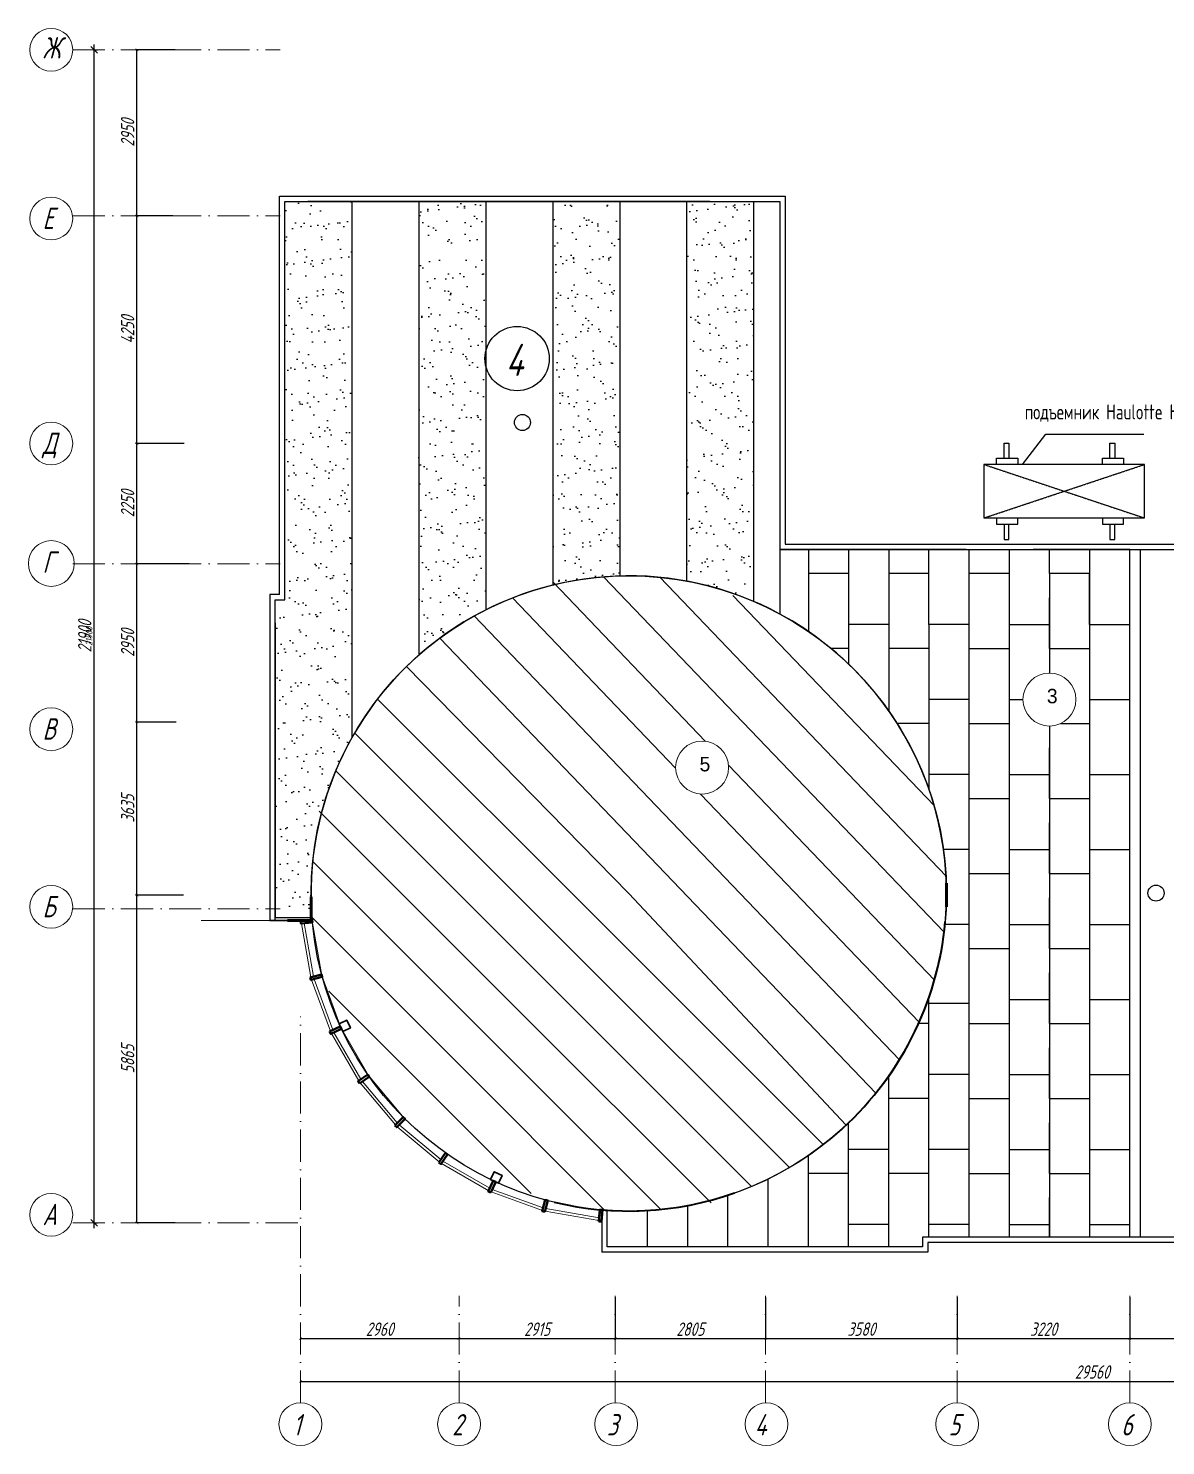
# Model space of a CAD drawing. Header units: millimetres. Extents: x 5763 to 12018931, y 39842 to 3600577.
# Drawn here: x 1056870 to 1099326, y 797183 to 850105 of the extents above; entities that cross this region are included whole.
import ezdxf

# ---------------------------------------------------------------- set-up
doc = ezdxf.new("R2010")
doc.units = ezdxf.units.MM
for name, pattern in [('ACAD_ISO04W100', [30, 24, -3, 0, -3]), ('ACAD_ISO10W100', [18, 12, -3, 0, -3]), ('HIDDEN', [9.525, 6.35, -3.175])]:
    doc.linetypes.add(name, pattern=pattern)
for name, color, linetype in [('!Форматы', 7, 'Continuous'), ('Архитектура', 7, 'Continuous'), ('Размеры', 7, 'Continuous')]:
    doc.layers.add(name, color=color, linetype=linetype)
doc.styles.add('PSTUDIO', font='pstudio.shx')
doc.styles.get("Standard").update_dxf_attribs({"font": 'romans.shx', "width": 0.7, "oblique": 15, "height": 500})
doc.styles.add('style1', font='romans.shx', dxfattribs={"width": 0.7})
doc.styles.add('VSSP_ROMANS07', font='romans.shx', dxfattribs={"width": 0.7, "oblique": 15, "height": 250})
doc.dimstyles.new('VSSP-100', dxfattribs={"dimscale": 100, "dimtxt": 2.5, "dimasz": 2.5, "dimexe": 1.25, "dimexo": 0.625, "dimtad": 1, "dimdec": 0, "dimrnd": 0.001, "dimzin": 1, "dimtxsty": 'VSSP_ROMANS07', "dimblk": 'OBLIQUE', "dimcen": 2.5, "dimdle": 2, "dimaunit": 1, "dimadec": 3, "dimazin": 2, "dimtfac": 1, "dimtdec": 0, "dimtix": 1, "dimtmove": 2, "dimatfit": 3, "dimldrblk": 'OBLIQUE', "dimfxl": 1.25, "dimtolj": 1, "dimtzin": 0, "dimarcsym": 0})
doc.dimstyles.new('Копия ISO-25', dxfattribs={"dimtxt": 250, "dimasz": 100, "dimexe": 50, "dimexo": 50, "dimgap": 100, "dimtad": 1, "dimdec": 0, "dimtxsty": 'Standard', "dimblk": 'ARCHTICK', "dimcen": 50, "dimadec": 0, "dimazin": 0, "dimtfac": 1, "dimtdec": 0, "dimtmove": 0, "dimatfit": 3, "dimldrblk": 'ARCHTICK', "dimfxl": 1, "dimarcsym": 0})
pattern_1 = [(37.5, (7802.6, 849.9), (-32.00063, 978.82647), [0, -772.16, 0, -863.6, 0, -825.5]), (7.5, (7802.6, 849.9), (899.0466, 1433.6502), [0, -416.56, 0, -695.96, 0, -266.7]), (327.5, (7177.8, 849.9), (1581.98474, 2.87437), [0, -254, 0, -914.4, 0, -1193.8]), (317.5, (7177.8, 849.9), (1527.1129, 445.8586), [0, -127, 0, -599.44, 0, -685.8])]

# ---------------------------------------------------------------- blocks, each defined once
blk = doc.blocks.new('_ArchTick')
at = {"color": 0, "linetype": 'ByBlock', "const_width": 0.15}
blk.add_lwpolyline([(-0.5, -0.5), (0.5, 0.5)], dxfattribs=at)
blk = doc.blocks.new('*D434')
at = {"layer": 'Defpoints', "color": 0, "transparency": 16777216}
for p in [(1067026, 801183), (1072947, 801183), (1072947, 801183)]:
    blk.add_point(p, dxfattribs=at)
at = {"layer": 'Архитектура', "color": 0, "lineweight": -2, "transparency": 16777216}
for p, q in [((1067026, 801183), (1072947, 801183)), ((1067026, 801133), (1067026, 801133))]:
    blk.add_line(p, q, dxfattribs=at)
at = {"layer": 'Архитектура', "color": 0, "lineweight": -2, "transparency": 16777216, "xscale": 100, "yscale": 100, "zscale": 100, "rotation": 180}
blk.add_blockref('_ArchTick', (1067026, 801183), dxfattribs=at)
at = {"layer": 'Архитектура', "color": 0, "lineweight": -2, "transparency": 16777216, "xscale": 100, "yscale": 100, "zscale": 100}
blk.add_blockref('_ArchTick', (1072947, 801183), dxfattribs=at)
at = {"layer": 'Архитектура', "color": 0, "lineweight": 20, "transparency": 16777216, "insert": (1069986, 801533), "char_height": 500, "attachment_point": 5}
blk.add_mtext('2960', dxfattribs=at)
blk = doc.blocks.new('*D435')
at = {"layer": 'Defpoints', "color": 0, "transparency": 16777216}
for p in [(1067026, 799583), (1126148, 799583), (1126148, 799583)]:
    blk.add_point(p, dxfattribs=at)
at = {"layer": 'Архитектура', "color": 0, "lineweight": -2, "transparency": 16777216}
for p, q in [((1067026, 799583), (1126148, 799583)), ((1067026, 799533), (1067026, 799533))]:
    blk.add_line(p, q, dxfattribs=at)
at = {"layer": 'Архитектура', "color": 0, "lineweight": -2, "transparency": 16777216, "xscale": 100, "yscale": 100, "zscale": 100, "rotation": 180}
blk.add_blockref('_ArchTick', (1067026, 799583), dxfattribs=at)
at = {"layer": 'Архитектура', "color": 0, "lineweight": -2, "transparency": 16777216, "xscale": 100, "yscale": 100, "zscale": 100}
blk.add_blockref('_ArchTick', (1126148, 799583), dxfattribs=at)
at = {"layer": 'Архитектура', "color": 0, "lineweight": 20, "transparency": 16777216, "insert": (1096587, 799933), "char_height": 500, "attachment_point": 5}
blk.add_mtext('29560', dxfattribs=at)
blk = doc.blocks.new('*D436')
at = {"layer": 'Defpoints', "color": 0, "transparency": 16777216}
for p in [(1072947, 801183), (1078779, 801183), (1078779, 801183)]:
    blk.add_point(p, dxfattribs=at)
at = {"layer": 'Архитектура', "color": 0, "lineweight": -2, "transparency": 16777216}
blk.add_line((1072947, 801183), (1078779, 801183), dxfattribs=at)
at = {"layer": 'Архитектура', "color": 0, "lineweight": -2, "transparency": 16777216, "xscale": 100, "yscale": 100, "zscale": 100, "rotation": 180}
blk.add_blockref('_ArchTick', (1072947, 801183), dxfattribs=at)
at = {"layer": 'Архитектура', "color": 0, "lineweight": -2, "transparency": 16777216, "xscale": 100, "yscale": 100, "zscale": 100}
blk.add_blockref('_ArchTick', (1078779, 801183), dxfattribs=at)
at = {"layer": 'Архитектура', "color": 0, "lineweight": 20, "transparency": 16777216, "insert": (1075863, 801533), "char_height": 500, "width": 611.53, "attachment_point": 5}
blk.add_mtext('2915', dxfattribs=at)
blk = doc.blocks.new('*D439')
at = {"layer": 'Defpoints', "color": 0, "transparency": 16777216}
for p in [(1078779, 802783), (1084388, 802783), (1084388, 801183)]:
    blk.add_point(p, dxfattribs=at)
at = {"layer": 'Архитектура', "color": 0, "lineweight": -2, "transparency": 16777216}
for p, q in [((1078779, 802733), (1078779, 801133)), ((1084388, 802733), (1084388, 801133)), ((1078779, 801183), (1084388, 801183))]:
    blk.add_line(p, q, dxfattribs=at)
at = {"layer": 'Архитектура', "color": 0, "lineweight": -2, "transparency": 16777216, "xscale": 100, "yscale": 100, "zscale": 100, "rotation": 180}
blk.add_blockref('_ArchTick', (1078779, 801183), dxfattribs=at)
at = {"layer": 'Архитектура', "color": 0, "lineweight": -2, "transparency": 16777216, "xscale": 100, "yscale": 100, "zscale": 100}
blk.add_blockref('_ArchTick', (1084388, 801183), dxfattribs=at)
at = {"layer": 'Архитектура', "color": 0, "lineweight": 20, "transparency": 16777216, "insert": (1081583, 801533), "char_height": 500, "attachment_point": 5}
blk.add_mtext('2805', dxfattribs=at)
blk = doc.blocks.new('*D437')
at = {"layer": 'Defpoints', "color": 0, "transparency": 16777216}
for p in [(1091546, 802783), (1097988, 802783), (1097988, 801183)]:
    blk.add_point(p, dxfattribs=at)
at = {"layer": 'Архитектура', "color": 0, "lineweight": -2, "transparency": 16777216}
for p, q in [((1091546, 802733), (1091546, 801133)), ((1097988, 802733), (1097988, 801133)), ((1091546, 801183), (1097988, 801183))]:
    blk.add_line(p, q, dxfattribs=at)
at = {"layer": 'Архитектура', "color": 0, "lineweight": -2, "transparency": 16777216, "xscale": 100, "yscale": 100, "zscale": 100, "rotation": 180}
blk.add_blockref('_ArchTick', (1091546, 801183), dxfattribs=at)
at = {"layer": 'Архитектура', "color": 0, "lineweight": -2, "transparency": 16777216, "xscale": 100, "yscale": 100, "zscale": 100}
blk.add_blockref('_ArchTick', (1097988, 801183), dxfattribs=at)
at = {"layer": 'Архитектура', "color": 0, "lineweight": 20, "transparency": 16777216, "insert": (1094767, 801533), "char_height": 500, "width": 871.54, "attachment_point": 5}
blk.add_mtext('3220', dxfattribs=at)
blk = doc.blocks.new('*D442')
at = {"layer": 'Defpoints', "color": 0, "transparency": 16777216}
for p in [(1084388, 802783), (1091546, 802783), (1091546, 801183)]:
    blk.add_point(p, dxfattribs=at)
at = {"layer": 'Архитектура', "color": 0, "lineweight": -2, "transparency": 16777216}
for p, q in [((1084388, 802733), (1084388, 801133)), ((1091546, 802733), (1091546, 801133)), ((1084388, 801183), (1091546, 801183))]:
    blk.add_line(p, q, dxfattribs=at)
at = {"layer": 'Архитектура', "color": 0, "lineweight": -2, "transparency": 16777216, "xscale": 100, "yscale": 100, "zscale": 100, "rotation": 180}
blk.add_blockref('_ArchTick', (1084388, 801183), dxfattribs=at)
at = {"layer": 'Архитектура', "color": 0, "lineweight": -2, "transparency": 16777216, "xscale": 100, "yscale": 100, "zscale": 100}
blk.add_blockref('_ArchTick', (1091546, 801183), dxfattribs=at)
at = {"layer": 'Архитектура', "color": 0, "lineweight": 20, "transparency": 16777216, "insert": (1087967, 801533), "char_height": 500, "attachment_point": 5}
blk.add_mtext('3580', dxfattribs=at)
blk = doc.blocks.new('*D438')
at = {"layer": '!Форматы', "color": 0, "lineweight": -2, "transparency": 16777216}
blk.add_line((1097988, 801183), (1108866, 801183), dxfattribs=at)
at = {"layer": 'Defpoints', "color": 0, "transparency": 16777216}
for p in [(1097988, 801183), (1108866, 801183), (1108866, 801183)]:
    blk.add_point(p, dxfattribs=at)
at = {"layer": '!Форматы', "color": 0, "lineweight": -2, "transparency": 16777216, "xscale": 100, "yscale": 100, "zscale": 100, "rotation": 180}
blk.add_blockref('_ArchTick', (1097988, 801183), dxfattribs=at)
at = {"layer": '!Форматы', "color": 0, "lineweight": -2, "transparency": 16777216, "xscale": 100, "yscale": 100, "zscale": 100}
blk.add_blockref('_ArchTick', (1108866, 801183), dxfattribs=at)
at = {"layer": '!Форматы', "color": 0, "lineweight": 20, "transparency": 16777216, "insert": (1103427, 801533), "char_height": 500, "attachment_point": 5}
blk.add_mtext('5440', dxfattribs=at)
blk = doc.blocks.new('_OBLIQUE')
at = {"color": 0, "linetype": 'ByBlock'}
blk.add_line((-0.5, -0.5), (0.5, 0.5), dxfattribs=at)
blk = doc.blocks.new('*D425')
at = {"layer": 'Defpoints', "color": 0, "transparency": 16777216}
for p in [(1059326, 849305), (1059326, 849305), (1059326, 805501)]:
    blk.add_point(p, dxfattribs=at)
at = {"layer": 'Архитектура', "color": 0, "lineweight": -2, "transparency": 16777216}
for p, q in [((1059326, 805301), (1059326, 849505)), ((1059326, 849305), (1059451, 849305)), ((1059326, 805501), (1059451, 805501))]:
    blk.add_line(p, q, dxfattribs=at)
at = {"layer": 'Архитектура', "color": 0, "lineweight": -2, "transparency": 16777216, "xscale": 250, "yscale": 250, "zscale": 250}
for p, rotation in [((1059326, 849305), 90), ((1059326, 805501), 270)]:
    blk.add_blockref('_OBLIQUE', p, dxfattribs=dict(at, rotation=rotation))
at = {"layer": 'Архитектура', "color": 0, "lineweight": 20, "transparency": 16777216, "insert": (1059138, 827403), "char_height": 250, "attachment_point": 5, "rotation": 90, "style": 'VSSP_ROMANS07'}
blk.add_mtext('\\A1;21900', dxfattribs=at)
blk = doc.blocks.new('*D426')
at = {"layer": 'Defpoints', "color": 0, "transparency": 16777216}
for p in [(1059326, 849305), (1059326, 849305), (1059326, 805501)]:
    blk.add_point(p, dxfattribs=at)
at = {"layer": 'Архитектура', "color": 0, "lineweight": -2, "transparency": 16777216}
for p, q in [((1059326, 805501), (1059326, 849305)), ((1059376, 849305), (1059376, 849305)), ((1059376, 805501), (1059376, 805501))]:
    blk.add_line(p, q, dxfattribs=at)
at = {"layer": 'Архитектура', "color": 0, "lineweight": -2, "transparency": 16777216, "xscale": 100, "yscale": 100, "zscale": 100}
for p, rotation in [((1059326, 849305), 90), ((1059326, 805501), 270)]:
    blk.add_blockref('_ArchTick', p, dxfattribs=dict(at, rotation=rotation))
at = {"layer": 'Архитектура', "color": 0, "lineweight": 20, "transparency": 16777216, "insert": (1058976, 827403), "char_height": 500, "attachment_point": 5, "rotation": 90}
blk.add_mtext('21900', dxfattribs=at)
blk = doc.blocks.new('*D427')
at = {"layer": 'Defpoints', "color": 0, "transparency": 16777216}
for p in [(1060926, 817741), (1062718, 817741), (1062396, 805501)]:
    blk.add_point(p, dxfattribs=at)
at = {"layer": 'Архитектура', "color": 0, "lineweight": -2, "transparency": 16777216}
for p, q in [((1062668, 817741), (1060876, 817741)), ((1060926, 805501), (1060926, 817741)), ((1062346, 805501), (1060876, 805501))]:
    blk.add_line(p, q, dxfattribs=at)
at = {"layer": 'Архитектура', "color": 0, "lineweight": -2, "transparency": 16777216, "xscale": 100, "yscale": 100, "zscale": 100}
for p, rotation in [((1060926, 817741), 90), ((1060926, 805501), 270)]:
    blk.add_blockref('_ArchTick', p, dxfattribs=dict(at, rotation=rotation))
at = {"layer": 'Архитектура', "color": 0, "lineweight": 20, "transparency": 16777216, "insert": (1060576, 811621), "char_height": 500, "width": 652.99, "attachment_point": 5, "rotation": 90}
blk.add_mtext('5865', dxfattribs=at)
blk = doc.blocks.new('*D428')
at = {"layer": 'Defpoints', "color": 0, "transparency": 16777216}
for p in [(1060926, 824203), (1062443, 824203), (1062314, 817741)]:
    blk.add_point(p, dxfattribs=at)
at = {"layer": 'Архитектура', "color": 0, "lineweight": -2, "transparency": 16777216}
for p, q in [((1062393, 824203), (1060876, 824203)), ((1060926, 817741), (1060926, 824203)), ((1062264, 817741), (1060876, 817741))]:
    blk.add_line(p, q, dxfattribs=at)
at = {"layer": 'Архитектура', "color": 0, "lineweight": -2, "transparency": 16777216, "xscale": 100, "yscale": 100, "zscale": 100}
for p, rotation in [((1060926, 824203), 90), ((1060926, 817741), 270)]:
    blk.add_blockref('_ArchTick', p, dxfattribs=dict(at, rotation=rotation))
at = {"layer": 'Архитектура', "color": 0, "lineweight": 20, "transparency": 16777216, "insert": (1060576, 820972), "char_height": 500, "attachment_point": 5, "rotation": 90}
blk.add_mtext('3635', dxfattribs=at)
blk = doc.blocks.new('*D429')
at = {"layer": 'Defpoints', "color": 0, "transparency": 16777216}
for p in [(1060926, 830105), (1062927, 830105), (1061676, 824203)]:
    blk.add_point(p, dxfattribs=at)
at = {"layer": 'Архитектура', "color": 0, "lineweight": -2, "transparency": 16777216}
for p, q in [((1062877, 830105), (1060876, 830105)), ((1060926, 824203), (1060926, 830105)), ((1061626, 824203), (1060876, 824203))]:
    blk.add_line(p, q, dxfattribs=at)
at = {"layer": 'Архитектура', "color": 0, "lineweight": -2, "transparency": 16777216, "xscale": 100, "yscale": 100, "zscale": 100}
for p, rotation in [((1060926, 830105), 90), ((1060926, 824203), 270)]:
    blk.add_blockref('_ArchTick', p, dxfattribs=dict(at, rotation=rotation))
at = {"layer": 'Архитектура', "color": 0, "lineweight": 20, "transparency": 16777216, "insert": (1060576, 827154), "char_height": 500, "attachment_point": 5, "rotation": 90}
blk.add_mtext('2950', dxfattribs=at)
blk = doc.blocks.new('*D430')
at = {"layer": 'Defpoints', "color": 0, "transparency": 16777216}
for p in [(1060926, 834603), (1061676, 834603), (1062850, 830105)]:
    blk.add_point(p, dxfattribs=at)
at = {"layer": 'Архитектура', "color": 0, "lineweight": -2, "transparency": 16777216}
for p, q in [((1061626, 834603), (1060876, 834603)), ((1060926, 830105), (1060926, 834603)), ((1062800, 830105), (1060876, 830105))]:
    blk.add_line(p, q, dxfattribs=at)
at = {"layer": 'Архитектура', "color": 0, "lineweight": -2, "transparency": 16777216, "xscale": 100, "yscale": 100, "zscale": 100}
for p, rotation in [((1060926, 834603), 90), ((1060926, 830105), 270)]:
    blk.add_blockref('_ArchTick', p, dxfattribs=dict(at, rotation=rotation))
at = {"layer": 'Архитектура', "color": 0, "lineweight": 20, "transparency": 16777216, "insert": (1060576, 832354), "char_height": 500, "width": 657.42, "attachment_point": 5, "rotation": 90}
blk.add_mtext('2250', dxfattribs=at)
blk = doc.blocks.new('*D431')
at = {"layer": 'Defpoints', "color": 0, "transparency": 16777216}
for p in [(1060926, 843105), (1062310, 843105), (1062735, 834603)]:
    blk.add_point(p, dxfattribs=at)
at = {"layer": 'Архитектура', "color": 0, "lineweight": -2, "transparency": 16777216}
for p, q in [((1062260, 843105), (1060876, 843105)), ((1060926, 834603), (1060926, 843105)), ((1062685, 834603), (1060876, 834603))]:
    blk.add_line(p, q, dxfattribs=at)
at = {"layer": 'Архитектура', "color": 0, "lineweight": -2, "transparency": 16777216, "xscale": 100, "yscale": 100, "zscale": 100}
for p, rotation in [((1060926, 843105), 90), ((1060926, 834603), 270)]:
    blk.add_blockref('_ArchTick', p, dxfattribs=dict(at, rotation=rotation))
at = {"layer": 'Архитектура', "color": 0, "lineweight": 20, "transparency": 16777216, "insert": (1060576, 838854), "char_height": 500, "width": 611.32, "attachment_point": 5, "rotation": 90}
blk.add_mtext('4250', dxfattribs=at)
blk = doc.blocks.new('*D432')
at = {"layer": 'Defpoints', "color": 0, "transparency": 16777216}
for p in [(1060926, 849305), (1062396, 849305), (1061676, 843105)]:
    blk.add_point(p, dxfattribs=at)
at = {"layer": 'Архитектура', "color": 0, "lineweight": -2, "transparency": 16777216}
for p, q in [((1062346, 849305), (1060876, 849305)), ((1060926, 843105), (1060926, 849305)), ((1061626, 843105), (1060876, 843105))]:
    blk.add_line(p, q, dxfattribs=at)
at = {"layer": 'Архитектура', "color": 0, "lineweight": -2, "transparency": 16777216, "xscale": 100, "yscale": 100, "zscale": 100}
for p, rotation in [((1060926, 849305), 90), ((1060926, 843105), 270)]:
    blk.add_blockref('_ArchTick', p, dxfattribs=dict(at, rotation=rotation))
at = {"layer": 'Архитектура', "color": 0, "lineweight": 20, "transparency": 16777216, "insert": (1060576, 846205), "char_height": 500, "attachment_point": 5, "rotation": 90}
blk.add_mtext('2950', dxfattribs=at)

msp = doc.modelspace()

# ---------------------------------------------------------------- hatches: boundary and pattern name
h = msp.add_hatch()
h.set_pattern_fill('AR-SAND', color=256, scale=20)
h.set_pattern_definition(pattern_1)
h.paths.add_polyline_path([(1068945.56961, 843642.99523), (1068308.64086, 843642.99523), (1067308.64086, 843642.99523), (1066445.56961, 843642.99523), (1066445.56961, 828762.99218), (1066245.56961, 828762.99218), (1066085.56961, 828762.99218), (1066085.56961, 816904.68754), (1067459.63543, 816904.68754, -0.0189560825), (1067425.5664, 817802.99525, -0.1286696014), (1068945.56961, 823612.00935)])
h = msp.add_hatch()
h.set_pattern_fill('AR-SAND', color=256, scale=20)
h.set_pattern_definition(pattern_1)
h.paths.add_polyline_path([(1073945.56961, 843642.99523), (1071445.56961, 843642.99523), (1071445.56961, 842072.75154), (1073945.56961, 842072.75154)])
h.paths.add_polyline_path([(1073945.56961, 841572.75154), (1071445.56961, 841572.75154), (1071445.56961, 826702.09633, -0.0638773418), (1073945.56961, 828392.80167)])
h.paths.add_polyline_path([(1078945.56961, 843642.99523), (1076445.56961, 843642.99523), (1076445.56961, 829317.94206, -0.0533350603), (1078945.56961, 829658.12073)])
h.paths.add_polyline_path([(1083945.56961, 843642.99523), (1081445.56961, 843642.99523), (1081445.56961, 829464.64179, -0.0552197792), (1083945.56961, 828709.14031)])

# ---------------------------------------------------------------- linework, layer by layer
at = {"layer": '!Форматы', "lineweight": 20}
for p, q in [((1066245.62837, 837302.99525), (1066245.62837, 837666.51999)), ((1066245.56961, 835502.99525), (1066245.56961, 834958.3572))]:
    msp.add_line(p, q, dxfattribs=at)
at = {"layer": '!Форматы', "color": 1, "lineweight": 20}
for p, q in [((1091145.56961, 817298.99525), (1091145.56961, 818182.99525)), ((1067425.56961, 817675.25723), (1067425.56961, 816791.25723)), ((1067425.56961, 816791.25723), (1066541.56961, 816791.25723))]:
    msp.add_line(p, q, dxfattribs=at)
at = {"layer": '!Форматы', "color": 1, "lineweight": 53}
for p, q in [((1091145.56961, 817298.99525), (1091145.56961, 818182.99525)), ((1091145.56961, 817298.99525), (1091145.56961, 818182.99525)), ((1067425.56961, 817675.25723), (1067425.56961, 816791.25723)), ((1067425.56961, 817675.25723), (1067425.56961, 816791.25723)), ((1067425.56961, 816791.25723), (1066541.56961, 816791.25723)), ((1067425.56961, 816791.25723), (1066541.56961, 816791.25723))]:
    msp.add_line(p, q, dxfattribs=at)
at = {"ltscale": 100}
for p, q in [((1066445.56961, 828762.99218), (1066445.56961, 843642.99523)), ((1066445.56961, 843642.99523), (1066445.56961, 843642.99523)), ((1066445.56961, 843642.99523), (1084925.56961, 843642.99523)), ((1066445.56961, 828762.99218), (1066445.56961, 843642.99523)), ((1066445.56961, 843642.99523), (1084925.56961, 843642.99523)), ((1084925.56961, 843642.99523), (1084925.56961, 830642.99523)), ((1084925.56961, 843642.99523), (1084925.56961, 830642.99523)), ((1084925.56961, 830642.99523), (1108005.56961, 830642.99523)), ((1084925.56961, 830642.99523), (1108205.56961, 830642.99523)), ((1066085.56961, 816791.25723), (1066085.56961, 828762.99218)), ((1066085.56961, 816791.25723), (1066085.56961, 828762.99218)), ((1066245.56961, 828762.99218), (1066445.56961, 828762.99218)), ((1066245.56961, 828762.99218), (1066445.56961, 828762.99218)), ((1065885.56961, 816791.25723), (1066085.56961, 816791.25723)), ((1126885.56961, 804962.99523), (1090245.56655, 804962.99523)), ((1090245.56655, 804962.99523), (1090245.56655, 804602.99525)), ((1126685.56961, 804962.99523), (1090245.56655, 804962.99523)), ((1090245.56655, 804962.99523), (1090245.56655, 804602.99525)), ((1090245.56655, 804602.99525), (1078473.83159, 804602.99525)), ((1090245.56655, 804602.99525), (1078473.83159, 804602.99525))]:
    msp.add_line(p, q, dxfattribs=at)
for p, q in [((1066445.56961, 843642.99523), (1067945.56961, 843642.99523)), ((1066445.56961, 843642.99523), (1068945.56961, 843642.99523)), ((1066445.56961, 843642.99523), (1069245.56961, 843642.99523)), ((1066445.56961, 843642.99523), (1068945.56961, 843642.99523)), ((1068308.64086, 843642.99523), (1067308.64086, 843642.99523)), ((1069308.64086, 843642.99523), (1068308.64086, 843642.99523)), ((1068945.56961, 843642.99523), (1068945.56961, 823611.60222)), ((1068945.56961, 843642.99523), (1071445.56961, 843642.99523)), ((1070308.64086, 843642.99523), (1069308.64086, 843642.99523)), ((1082308.64086, 843642.99523), (1070308.64086, 843642.99523)), ((1071445.56961, 843642.99523), (1071445.56961, 826702.09633)), ((1071445.56961, 843642.99523), (1073945.56961, 843642.99523)), ((1073945.56961, 843642.99523), (1073945.56961, 828392.80167)), ((1073945.56961, 843642.99523), (1076445.56961, 843642.99523)), ((1076445.56961, 843642.99523), (1076445.56961, 829317.94206)), ((1076445.56961, 843642.99523), (1078945.56961, 843642.99523)), ((1078945.56961, 843642.99523), (1078945.56961, 829658.12073)), ((1078945.56961, 843642.99523), (1081445.56961, 843642.99523)), ((1081445.56961, 843642.99523), (1081445.56961, 829464.46664)), ((1081445.56961, 843642.99523), (1083945.56961, 843642.99523)), ((1083945.56961, 843642.99523), (1083945.56961, 828709.14031)), ((1093298.7549, 834054.1079), (1093298.7549, 834620.90079)), ((1093298.7549, 834620.90079), (1093476.08684, 834620.90079)), ((1093476.08684, 834620.90079), (1093476.08684, 834054.1079)), ((1093982.06259, 833821.27969), (1094849.9323, 834949.48684)), ((1094849.9323, 834949.48684), (1098508.1355, 834949.48684)), ((1097247.27147, 834054.1079), (1097247.27147, 834620.90079)), ((1097247.27147, 834620.90079), (1097424.60341, 834620.90079)), ((1097424.60341, 834620.90079), (1097424.60341, 834054.1079)), ((1093015.05177, 833821.27969), (1093015.05177, 834054.1079)), ((1093015.05177, 834054.1079), (1093807.11578, 834054.1079)), ((1093015.05177, 834054.1079), (1093298.7549, 834054.1079)), ((1093807.11578, 834054.1079), (1093807.11578, 833821.27969)), ((1096963.56834, 833821.27969), (1096963.56834, 834054.1079)), ((1096963.56834, 834054.1079), (1097755.63235, 834054.1079)), ((1096963.56834, 834054.1079), (1097247.27147, 834054.1079)), ((1097755.63235, 834054.1079), (1097755.63235, 833821.27969)), ((1092539.80529, 831821.27969), (1093015.05177, 831821.27969)), ((1093015.05177, 831821.27969), (1093015.05177, 831588.45148)), ((1093015.05177, 831588.45148), (1093807.11578, 831588.45148)), ((1093015.05177, 831588.45148), (1093298.7549, 831588.45148)), ((1093298.7549, 831588.45148), (1093298.7549, 831021.65859)), ((1093476.08684, 831021.65859), (1093476.08684, 831588.45148)), ((1093807.11578, 831588.45148), (1093807.11578, 831821.27969)), ((1096963.56834, 831821.27969), (1096963.56834, 831588.45148)), ((1096963.56834, 831588.45148), (1097755.63235, 831588.45148)), ((1096963.56834, 831588.45148), (1097247.27147, 831588.45148)), ((1097247.27147, 831588.45148), (1097247.27147, 831021.65859)), ((1097424.60341, 831021.65859), (1097424.60341, 831588.45148)), ((1097755.63235, 831588.45148), (1097755.63235, 831821.27969)), ((1093298.7549, 831021.65859), (1093476.08684, 831021.65859)), ((1097247.27147, 831021.65859), (1097424.60341, 831021.65859)), ((1084925.56961, 830642.99523), (1084925.56961, 828235.91981)), ((1086885.56961, 830642.99523), (1084925.56961, 830642.99523)), ((1087487.56808, 830642.99523), (1085987.56808, 830642.99523)), ((1085987.56808, 830642.99523), (1085987.56808, 827587.82108)), ((1088987.56808, 830642.99523), (1087487.56808, 830642.99523)), ((1087487.56808, 830642.99523), (1087487.56808, 826369.60609)), ((1090487.56808, 830642.99523), (1088987.56808, 830642.99523)), ((1088987.56808, 830642.99523), (1088987.56808, 824624.34598)), ((1091885.56961, 830642.99523), (1089385.56961, 830642.99523)), ((1090487.56808, 827842.99523), (1090487.56808, 830642.99523)), ((1091987.56808, 804962.99523), (1091987.56808, 830642.99523)), ((1093487.56808, 830642.99523), (1093487.56808, 804962.99523)), ((1096885.56961, 830642.99523), (1094385.56961, 830642.99523)), ((1094987.56808, 829742.99523), (1094987.56808, 830642.99523)), ((1097987.56808, 830642.99523), (1096487.56808, 830642.99523)), ((1096487.56808, 830642.99523), (1096487.56808, 827842.99523)), ((1097987.56808, 804962.99523), (1097987.56808, 830642.99523)), ((1098388.6589, 804962.99523), (1098388.6589, 830642.99523)), ((1082154.4586, 823481.69928), (1076465.55743, 829420.3586)), ((1091056.89335, 816356.80981), (1078346.17716, 829625.56082)), ((1091127.66367, 818451.31874), (1080441.79311, 829606.32792)), ((1087487.56808, 829742.99523), (1085987.56808, 829742.99523)), ((1090487.56808, 829742.99523), (1088987.56808, 829742.99523)), ((1093487.56808, 829742.99523), (1091987.56808, 829742.99523)), ((1096487.56808, 829742.99523), (1094987.56808, 829742.99523)), ((1094987.56808, 829742.99523), (1094987.56808, 826942.99523)), ((1096487.56808, 827842.99523), (1096487.56808, 829742.99523)), ((1081034.23671, 822482.71569), (1074944.51933, 828839.78814)), ((1090682.36158, 821084.55704), (1083173.93019, 828922.62888)), ((1094987.56808, 826942.99523), (1094987.56808, 828842.99523)), ((1066085.56961, 827904.68754), (1066085.56961, 826904.68754)), ((1089389.28049, 811592.47664), (1073514.50811, 828164.19447)), ((1088987.56808, 827842.99523), (1087487.56808, 827842.99523)), ((1091987.56808, 827842.99523), (1090487.56808, 827842.99523)), ((1090487.56808, 827842.99523), (1090487.56808, 821698.48372)), ((1093487.56808, 827842.99523), (1094987.56808, 827842.99523)), ((1096487.56808, 827842.99523), (1097987.56808, 827842.99523)), ((1096487.56808, 827842.99523), (1096487.56808, 825042.99523)), ((1080368.76274, 818840.63327), (1072230.5074, 827336.18003)), ((1066085.56961, 826904.68754), (1066085.56961, 825904.68754)), ((1087487.56808, 826942.99523), (1086843.07683, 826942.99523)), ((1090487.56808, 826942.99523), (1088987.56808, 826942.99523)), ((1091987.56808, 826942.99523), (1093487.56808, 826942.99523)), ((1094987.56808, 826942.99523), (1096487.56808, 826942.99523)), ((1094987.56808, 826942.99523), (1094987.56808, 826031.55304)), ((1079285.56961, 817802.99525), (1070989.06842, 826279.07837)), ((1079285.56961, 817802.99525), (1070989.06842, 826279.07837)), ((1066085.56961, 825904.68754), (1066085.56961, 824904.68754)), ((1066085.56961, 825642.99523), (1066085.56961, 824142.99523)), ((1094987.56808, 826031.55304), (1094987.56808, 826042.99523)), ((1078224.97691, 816742.26761), (1069905.62829, 825060.5579)), ((1066085.56961, 824904.68754), (1066085.56961, 823904.68754)), ((1091987.56808, 825042.99523), (1090487.56808, 825042.99523)), ((1093487.56808, 825042.99523), (1093999.01027, 825042.99523)), ((1096487.56808, 825042.99523), (1097987.56808, 825042.99523)), ((1096487.56808, 825042.99523), (1096487.56808, 822242.99523)), ((1090487.56808, 824142.99523), (1089308.74278, 824142.99523)), ((1091987.56808, 824142.99523), (1093487.56808, 824142.99523)), ((1094987.56808, 824054.43742), (1094987.56808, 821342.99523)), ((1095396.52596, 824142.99523), (1096487.56808, 824142.99523)), ((1066085.56961, 823904.68754), (1066085.56961, 822904.68754)), ((1077164.38421, 815681.53997), (1069050.31156, 823794.5804)), ((1094987.56808, 821342.99523), (1094987.56808, 823242.99523)), ((1066085.56961, 822904.68754), (1066085.56961, 821904.68754)), ((1066085.56961, 822642.99523), (1066085.56961, 821142.99523)), ((1090695.12179, 814566.07787), (1083007.09028, 822591.63476)), ((1066085.56961, 821904.68754), (1066085.56961, 820904.68754)), ((1076103.79151, 814620.81233), (1068344.25438, 822379.36235)), ((1091987.56808, 822242.99523), (1090487.56808, 822242.99523)), ((1093487.56808, 822242.99523), (1094987.56808, 822242.99523)), ((1096487.56808, 822242.99523), (1097987.56808, 822242.99523)), ((1096487.56808, 822242.99523), (1096487.56808, 819442.99523)), ((1090125.77867, 812992.03044), (1081960.92591, 821515.34233)), ((1091987.56808, 821342.99523), (1093487.56808, 821342.99523)), ((1094987.56808, 821342.99523), (1096487.56808, 821342.99523)), ((1094987.56808, 821342.99523), (1094987.56808, 818542.99523)), ((1066085.56961, 820904.68754), (1066085.56961, 819904.68754)), ((1075043.19881, 813560.08469), (1067731.24962, 820871.10371)), ((1094987.56808, 818542.99523), (1094987.56808, 820442.99523)), ((1066085.56961, 819904.68754), (1066085.56961, 818904.68754)), ((1091987.56808, 819442.99523), (1091031.63279, 819442.99523)), ((1093487.56808, 819442.99523), (1094987.56808, 819442.99523)), ((1096487.56808, 819442.99523), (1097987.56808, 819442.99523)), ((1096487.56808, 819442.99523), (1096487.56808, 816642.99523)), ((1066085.56961, 818904.68754), (1066085.56961, 817904.68754)), ((1073982.60611, 812499.35706), (1067485.82795, 818995.30874)), ((1080368.76274, 818840.63327), (1088507.01808, 810345.0865)), ((1091987.56808, 818542.99523), (1093487.56808, 818542.99523)), ((1094987.56808, 818542.99523), (1096487.56808, 818542.99523)), ((1094987.56808, 818542.99523), (1094987.56808, 815742.99523)), ((1066085.56961, 817904.68754), (1066085.56961, 816904.68754)), ((1079285.56961, 817802.99525), (1087397.5842, 809150.18436)), ((1094987.56808, 815742.99523), (1094987.56808, 817642.99523)), ((1066085.56961, 816904.68754), (1067425.56961, 816904.68754)), ((1066085.56961, 816791.25723), (1067468.97531, 816791.25723)), ((1072922.01341, 811438.62942), (1067460.1866, 816899.76141)), ((1078224.97691, 816742.26761), (1086544.32554, 808423.97732)), ((1091987.56808, 816642.99523), (1091088.70479, 816642.99523)), ((1093487.56808, 816642.99523), (1094987.56808, 816642.99523)), ((1096487.56808, 816642.99523), (1097987.56808, 816642.99523)), ((1096487.56808, 816642.99523), (1096487.56808, 813842.99523)), ((1077164.38421, 815681.53997), (1085278.45687, 807568.49955)), ((1091987.56808, 815742.99523), (1093487.56808, 815742.99523)), ((1094987.56808, 815742.99523), (1096487.56808, 815742.99523)), ((1094987.56808, 815742.99523), (1094987.56808, 812942.99523)), ((1076103.79151, 814620.81233), (1083863.32865, 806862.26232)), ((1094987.56808, 812942.99523), (1094987.56808, 814842.99523)), ((1071861.42071, 810377.90178), (1068085.23032, 814153.61179)), ((1075043.19881, 813560.08469), (1082355.14801, 806249.06568)), ((1090487.56808, 804962.99523), (1090487.56808, 813908.03116)), ((1091987.56808, 813697.70116), (1090487.56808, 813697.70116)), ((1093487.56808, 813842.99523), (1094987.56808, 813842.99523)), ((1096487.56808, 813842.99523), (1097987.56808, 813842.99523)), ((1096487.56808, 813842.99523), (1096487.56808, 811042.99523)), ((1090487.56808, 812942.99523), (1090103.88347, 812942.99523)), ((1091987.56808, 812942.99523), (1093487.56808, 812942.99523)), ((1094987.56808, 812942.99523), (1096487.56808, 812942.99523)), ((1094987.56808, 812942.99523), (1094987.56808, 810142.99523)), ((1073982.60611, 812499.35706), (1080479.38428, 806003.40537)), ((1094987.56808, 810142.99523), (1094987.56808, 812042.99523)), ((1072922.01341, 811438.62942), (1078383.84023, 805977.49742)), ((1088987.56808, 804602.99525), (1088987.56808, 810981.64452)), ((1091987.56808, 811042.99523), (1090487.56808, 811042.99523)), ((1093487.56808, 811042.99523), (1094987.56808, 811042.99523)), ((1096487.56808, 811042.99523), (1097987.56808, 811042.99523)), ((1096487.56808, 811042.99523), (1096487.56808, 808242.99523)), ((1071861.42071, 810377.90178), (1075637.61111, 806602.19177)), ((1090487.56808, 810142.99523), (1088987.56808, 810142.99523)), ((1091987.56808, 810142.99523), (1093487.56808, 810142.99523)), ((1094987.56808, 810142.99523), (1096487.56808, 810142.99523)), ((1094987.56808, 810142.99523), (1094987.56808, 807342.99523)), ((1087487.56808, 804602.99525), (1087487.56808, 809236.38442)), ((1094987.56808, 807342.99523), (1094987.56808, 809242.99523)), ((1088987.56808, 808242.99523), (1087487.56808, 808242.99523)), ((1091987.56808, 808242.99523), (1090487.56808, 808242.99523)), ((1093487.56808, 808242.99523), (1094987.56808, 808242.99523)), ((1096487.56808, 808242.99523), (1097987.56808, 808242.99523)), ((1096487.56808, 808242.99523), (1096487.56808, 805442.99523)), ((1085987.56808, 804602.99525), (1085987.56808, 808018.16942)), ((1084487.56808, 804602.99525), (1084487.56808, 807144.72091)), ((1087487.56808, 807342.99523), (1085987.56808, 807342.99523)), ((1090487.56808, 807342.99523), (1088987.56808, 807342.99523)), ((1091987.56808, 807342.99523), (1093487.56808, 807342.99523)), ((1094987.56808, 807342.99523), (1096487.56808, 807342.99523)), ((1094987.56808, 807342.99523), (1094987.56808, 804962.99523)), ((1082987.56808, 804602.99525), (1082985.75413, 806535.15831)), ((1081487.56808, 804602.99525), (1081487.56808, 806149.20605)), ((1094987.56808, 804962.99523), (1094987.56808, 806442.99523)), ((1078473.83159, 804602.99525), (1078473.83159, 805970.97952)), ((1079284.89458, 805943.1675), (1079284.89458, 805942.99527)), ((1079987.56808, 804602.99525), (1079987.56808, 805963.78928)), ((1088987.56808, 805442.99523), (1087487.56808, 805442.99523)), ((1091987.56808, 805442.99523), (1090487.56808, 805442.99523)), ((1091987.56808, 804962.99523), (1090487.56808, 804962.99523)), ((1094385.56961, 804962.99523), (1091885.56961, 804962.99523)), ((1093487.56808, 805442.99523), (1094987.56808, 805442.99523)), ((1096487.56808, 805442.99523), (1097987.56808, 805442.99523)), ((1096487.56808, 805442.99523), (1096487.56808, 804962.99523)), ((1099385.56961, 804962.99523), (1096885.56961, 804962.99523)), ((1081487.56808, 804602.99525), (1079987.56808, 804602.99525)), ((1082987.56808, 804602.99525), (1081487.56808, 804602.99525)), ((1084385.56961, 804602.99525), (1081885.56961, 804602.99525)), ((1084487.56808, 804602.99525), (1082987.56808, 804602.99525)), ((1085987.56808, 804602.99525), (1084487.56808, 804602.99525)), ((1087487.56808, 804602.99525), (1085987.56808, 804602.99525)), ((1089385.56961, 804602.99525), (1086885.56961, 804602.99525)), ((1088987.56808, 804602.99525), (1087487.56808, 804602.99525))]:
    msp.add_line(p, q)
at = {"linetype": 'HIDDEN', "ltscale": 100}
for p, q in [((1084925.56961, 843642.99523), (1084925.56961, 843642.99523)), ((1066085.56961, 828762.99218), (1066085.56961, 828762.99218)), ((1066085.56961, 828762.99218), (1066445.56961, 828762.99218)), ((1066085.56961, 828762.99218), (1066085.56961, 828762.99218)), ((1066085.56961, 828762.99218), (1066445.56961, 828762.99218)), ((1078473.83159, 804602.99525), (1078475.7262, 805970.67685)), ((1090445.56655, 804962.99523), (1090245.56655, 804962.99523))]:
    msp.add_line(p, q, dxfattribs=at)
at = {"linetype": 'ACAD_ISO04W100'}
for p, q in [((1092539.80529, 833821.27969), (1092539.80529, 831821.27969)), ((1098539.80529, 833821.27969), (1092539.80529, 833821.27969)), ((1092539.80529, 833821.27969), (1098539.80529, 831821.27969)), ((1092539.80529, 831821.27969), (1098539.80529, 833821.27969)), ((1098539.80529, 831821.27969), (1098539.80529, 833821.27969)), ((1092539.80529, 831821.27969), (1098539.80529, 831821.27969))]:
    msp.add_line(p, q, dxfattribs=at)
msp.add_circle((1075116.95613, 837771.96717), 1200)
at = {"ltscale": 100}
for radius in [11860, 11859.82778]:
    msp.add_circle((1079285.56961, 817802.99525), radius, dxfattribs=at)
at = {"color": 0, "lineweight": 0}
for centre in [(1094987.56808, 825042.99523), (1082022.60692, 822501.97397)]:
    msp.add_circle(centre, 988.55781, dxfattribs=at)
at = {"ltscale": 100}
for start, end in [(61.604510017, 184.893735517), (266.075360149, 61.60451001)]:
    msp.add_arc((1079285.56961, 817802.99525), 11859.82778, start, end, dxfattribs=at)
at = {"layer": 'Архитектура', "color": 7, "linetype": 'ACAD_ISO10W100', "lineweight": 20, "ltscale": 100}
for p, q in [((1058525.56995, 849304.50587), (1066265.56961, 849304.50587)), ((1058525.56995, 843104.99525), (1066265.56961, 843104.99525)), ((1058525.56995, 830104.99525), (1066265.56961, 830104.99525)), ((1058525.56995, 817233.25723), (1066265.56961, 817233.25723)), ((1067025.5664, 798782.99546), (1067025.5664, 813211.44595)), ((1058525.56995, 805500.99525), (1067025.5664, 805500.99525)), ((1058525.56995, 805500.99525), (1067025.5664, 805500.99525)), ((1072947.37721, 798782.99546), (1072947.37721, 802782.99525)), ((1078778.98005, 798782.99546), (1078778.98005, 802782.99525)), ((1084387.56961, 798782.99546), (1084387.56961, 802782.99525)), ((1091545.56961, 798782.99546), (1091545.56961, 802782.99525)), ((1097987.56808, 798782.99546), (1097987.56808, 802782.99525))]:
    msp.add_line(p, q, dxfattribs=at)
at = {"layer": 'Архитектура', "color": 7, "lineweight": 18}
for p, q in [((1071385.56961, 843842.99525), (1068565.56961, 843842.99525)), ((1067816.41749, 814781.72703), (1067391.41013, 814667.84665)), ((1067417.29203, 814571.25407), (1067391.41013, 814667.84665)), ((1067842.2994, 814685.13445), (1067417.29203, 814571.25407)), ((1068515.29119, 812836.10469), (1068116.51577, 812650.15265)), ((1068557.55302, 812745.47391), (1068158.77759, 812559.52187)), ((1068557.55302, 812745.47391), (1068515.29119, 812836.10469)), ((1068557.55302, 812745.47391), (1068515.2912, 812836.10469)), ((1069541.40121, 811041.39886), (1069180.97431, 810789.02523)), ((1069180.97431, 810789.02523), (1069238.33195, 810707.11002)), ((1069598.75885, 810959.48365), (1069238.33195, 810707.11002)), ((1070863.5697, 809452.14078), (1070552.44272, 809141.01379)), ((1070934.28038, 809381.4301), (1070623.15339, 809070.30312)), ((1070934.28038, 809381.4301), (1070863.5697, 809452.14078)), ((1070623.15339, 809070.30312), (1070552.44272, 809141.01379)), ((1072441.62325, 808116.61925), (1072189.24962, 807756.19235)), ((1072523.53846, 808059.2616), (1072271.16482, 807698.83471)), ((1074227.6135, 807075.41341), (1074041.66147, 806676.63799)), ((1074041.66147, 806676.63799), (1074132.29225, 806634.37616)), ((1074318.24428, 807033.15159), (1074132.29225, 806634.37616)), ((1076167.27405, 806360.15979), (1076053.39367, 805935.15243)), ((1076263.86663, 806334.27788), (1076149.98625, 805909.27052)), ((1076053.39367, 805935.15243), (1076149.98625, 805909.27052)), ((1078201.66928, 805992.59099), (1078163.32075, 805554.26532)), ((1078201.66928, 805992.59099), (1078163.32075, 805554.26532)), ((1078262.94022, 805545.54975), (1078163.32075, 805554.26532)), ((1078262.94022, 805545.54975), (1078163.32075, 805554.26532)), ((1078301.28875, 805983.87542), (1078201.66928, 805992.59099)), ((1078301.28875, 805983.87542), (1078262.94022, 805545.54975))]:
    msp.add_line(p, q, dxfattribs=at)
at = {"layer": 'Архитектура', "color": 7, "lineweight": 25}
for p, q in [((1065885.56961, 828962.99218), (1065885.56961, 816791.25723)), ((1066245.56961, 828962.99218), (1065885.56961, 828962.99218)), ((1067147.6654, 816791.25723), (1065885.56961, 816791.25723)), ((1078273.83159, 805665.09104), (1078273.83159, 804402.99525)), ((1078273.83159, 805665.09104), (1078273.83159, 804402.99525)), ((1090445.56655, 804762.99523), (1090445.56655, 804402.99525)), ((1090445.56655, 804762.99523), (1090445.56655, 804402.99525)), ((1090445.56655, 804402.99525), (1078273.83159, 804402.99525)), ((1090445.56655, 804402.99525), (1078273.83159, 804402.99525))]:
    msp.add_line(p, q, dxfattribs=at)
at = {"layer": 'Архитектура', "color": 7, "lineweight": 20}
for p, q in [((1066245.56961, 816791.25723), (1063317.58959, 816791.25723)), ((1067066.29078, 816683.79583), (1067420.3879, 814675.61122)), ((1067166.29078, 816692.54469), (1067517.34945, 814701.59199)), ((1068143.705, 812662.8312), (1067446.26981, 814579.01864)), ((1068234.68197, 812705.25446), (1067543.23136, 814604.99941)), ((1068185.96683, 812572.20042), (1069205.54887, 810806.23252)), ((1068276.9438, 812614.62368), (1069287.77698, 810863.80926)), ((1070644.6367, 809233.20778), (1069345.13462, 810781.89406)), ((1070573.65592, 809162.227), (1069262.90651, 810724.31731)), ((1070644.3666, 809091.51632), (1072206.45691, 807780.76691)), ((1070715.34738, 809162.4971), (1072264.03365, 807862.99502)), ((1074054.34002, 806703.82722), (1072288.37212, 807723.40927)), ((1074096.76328, 806794.8042), (1072345.94886, 807805.63737)), ((1074144.9708, 806661.5654), (1076061.15824, 805964.1302)), ((1074187.39405, 806752.54237), (1076087.13901, 806061.09175)), ((1078174.68429, 805684.15116), (1076183.73159, 806035.20985)), ((1078165.93542, 805584.15116), (1076157.75082, 805938.2483))]:
    msp.add_line(p, q, dxfattribs=at)
at = {"layer": 'Архитектура', "color": 7, "lineweight": 25}
msp.add_lwpolyline([(1066245.56961, 828962.99218), (1066245.56961, 843842.99523), (1085125.56961, 843842.99523), (1085125.56961, 830842.99523), (1108005.56961, 830842.99523), (1108005.56961, 850042.50587), (1126885.56961, 850042.50587), (1126885.56961, 804762.99523), (1090445.56655, 804762.99523)], dxfattribs=at)
at = {"layer": 'Архитектура', "color": 7, "lineweight": 40}
for points in [[(1067027.68936, 816780.80062), (1067036.40494, 816681.18115), (1067474.7306, 816719.52968), (1067466.01503, 816819.14915), (1067027.68936, 816780.80062)], [(1067391.41013, 814667.84665), (1067417.29203, 814571.25407), (1067842.2994, 814685.13445), (1067816.41749, 814781.72703), (1067391.41013, 814667.84665)], [(1068116.51577, 812650.15265), (1068158.77759, 812559.52187), (1068557.55302, 812745.47391), (1068515.29119, 812836.10469), (1068116.51577, 812650.15265)], [(1069238.33195, 810707.11002), (1069180.97431, 810789.02523), (1069541.40121, 811041.39886), (1069598.75885, 810959.48365), (1069238.33195, 810707.11002)], [(1070552.44272, 809141.01379), (1070623.15339, 809070.30312), (1070934.28038, 809381.4301), (1070863.5697, 809452.14078), (1070552.44272, 809141.01379)], [(1072189.24962, 807756.19235), (1072271.16482, 807698.83471), (1072523.53846, 808059.2616), (1072441.62325, 808116.61925), (1072189.24962, 807756.19235)], [(1074132.29225, 806634.37616), (1074041.66147, 806676.63799), (1074227.6135, 807075.41341), (1074318.24428, 807033.15159), (1074132.29225, 806634.37616)], [(1076149.98625, 805909.27052), (1076053.39367, 805935.15243), (1076167.27405, 806360.15979), (1076263.86663, 806334.27788), (1076149.98625, 805909.27052)], [(1078163.32075, 805554.26532), (1078262.94022, 805545.54975), (1078301.28875, 805983.87542), (1078201.66928, 805992.59099), (1078163.32075, 805554.26532)], [(1078163.32075, 805554.26532), (1078262.94022, 805545.54975), (1078301.28875, 805983.87542), (1078201.66928, 805992.59099), (1078163.32075, 805554.26532)]]:
    msp.add_lwpolyline(points, dxfattribs=at)
at = {"layer": 'Архитектура', "color": 7, "lineweight": 20}
msp.add_lwpolyline([(1067470.69384, 816769.3675), (1067829.35845, 814733.43074), (1068536.42211, 812790.7893), (1069570.08003, 811000.44126), (1070899.27998, 809416.70883)], dxfattribs=at)
at = {"layer": 'Архитектура', "color": 7, "lineweight": 30}
for points in [[(1068604.10077, 812645.74192), (1068468.86292, 812935.76041), (1068758.88142, 813070.99825), (1068894.11926, 812780.97976), (1068604.10077, 812645.74192)], [(1068604.10077, 812645.74192), (1068468.86292, 812935.76041), (1068758.88141, 813070.99825), (1068894.11926, 812780.97976), (1068604.10077, 812645.74192)], [(1074128.16895, 807121.67373), (1074418.18744, 806986.43589), (1074553.42529, 807276.45438), (1074263.40679, 807411.69223), (1074128.16895, 807121.67373)]]:
    msp.add_lwpolyline(points, dxfattribs=at)
at = {"layer": 'Архитектура', "color": 1, "lineweight": 40}
msp.add_lwpolyline([(1078164.69963, 805573.98592), (1078264.31804, 805565.25824), (1078292.24662, 805884.03715), (1078192.62821, 805892.76483), (1078164.70843, 805574.08632)], dxfattribs=at)
at = {"layer": 'Архитектура', "color": 7, "lineweight": 20}
for centre, radius in [((1057725.56961, 849304.50587), 800), ((1057725.56961, 843002.99525), 800), ((1057725.56961, 834602.99525), 800), ((1057725.56961, 830121.67356), 855.10499), ((1057725.56961, 817303.55533), 800), ((1057725.56961, 805802.99525), 800), ((1057725.56961, 805802.99525), 800), ((1067025.5664, 797982.99546), 800), ((1067025.5664, 797982.99546), 800), ((1072947.37721, 797982.99546), 800), ((1072947.37721, 797982.99546), 800), ((1078811.97938, 797982.99546), 800), ((1084424.643, 797982.99546), 800), ((1091545.56961, 797982.99546), 800), ((1091545.56961, 797982.99546), 800), ((1097987.56808, 797982.99546), 800), ((1097987.56808, 797982.99546), 800)]:
    msp.add_circle(centre, radius, dxfattribs=at)
at = {"layer": 'Архитектура', "lineweight": 20}
msp.add_circle((1057725.61567, 823932.99525), 800, dxfattribs=at)
at = {"layer": 'Архитектура', "color": 7, "lineweight": 18}
for start in [180, 265.249255635]:
    msp.add_arc((1079285.5664, 817802.99525), 11860, start, 270, dxfattribs=at)
at = {"layer": 'Архитектура', "color": 7, "lineweight": 35}
for start, end in [(310.89496441, 354.895546192), (256.418188365, 289.412518477)]:
    msp.add_arc((1079285.56961, 817802.99525), 11860, start, end, dxfattribs=at)
at = {"layer": 'Размеры', "ltscale": 100}
msp.add_line((1084925.56961, 830642.99523), (1084925.56961, 828235.91981), dxfattribs=at)
msp.add_line((1084925.56961, 830642.99523), (1084925.56961, 828235.91981), dxfattribs=at)
for centre in [(1075314.2984, 835388.30504), (1098966.91963, 817814.39174)]:
    msp.add_circle(centre, 300, dxfattribs=at)

# ---------------------------------------------------------------- texts
at = {"color": 7, "lineweight": 18, "ltscale": 0.5, "style": 'style1', "width": 0.7}
msp.add_text('подъемник Haulotte H 21 SX', height=560, dxfattribs=at).set_placement((1094067.32862, 835502.73304))
at = {"insert": (1074682.03932, 838324.48059), "char_height": 1200, "attachment_point": 1}
msp.add_mtext_dynamic_manual_height_columns('4', width=1227.9810389, gutter_width=12.5, heights=[0], dxfattribs=at)
at = {"color": 0, "lineweight": 0, "char_height": 540, "width": 31724.8938561, "attachment_point": 1, "style": 'PSTUDIO'}
for s, insert in [('3', (1094892.45695, 825442.36586)), ('5', (1081927.49579, 822901.3446))]:
    msp.add_mtext(s, dxfattribs=dict(at, insert=insert))
at = {"layer": 'Архитектура', "color": 7, "lineweight": 20, "style": 'VSSP_ROMANS07', "oblique": 15, "width": 0.7}
for s, p in [('Ж', (1057401.56731, 848977.66833)), ('Е', (1057401.56731, 842614.26772)), ('Д', (1057401.56731, 834214.26772)), ('Г', (1057401.56731, 829774.79986)), ('Б', (1057401.56731, 816914.8278)), ('А', (1057401.56731, 805414.26772)), ('А', (1057401.56731, 805414.26772)), ('1', (1066750.40353, 797563.08103)), ('2', (1072691.85821, 797563.08103)), ('3', (1078468.05904, 797563.08103)), ('4', (1083983.52043, 797563.08103)), ('5', (1091224.68812, 797563.08103)), ('6', (1097666.68658, 797563.08103))]:
    msp.add_text(s, height=800, dxfattribs=at).set_placement(p)
at = {"layer": 'Архитектура', "lineweight": 20, "style": 'VSSP_ROMANS07', "oblique": 15, "width": 0.7}
msp.add_text('В', height=800, dxfattribs=at).set_placement((1057401.61336, 823544.26772))

# ---------------------------------------------------------------- dimensions: what is measured, and where the dimension line sits
at = {"layer": '!Форматы', "color": 1, "lineweight": 20}
dim = msp.add_linear_dim(base=(1108865.56319, 801182.99546), p1=(1097987.56808, 801182.99546), p2=(1108865.56319, 801182.99546), text='5440', dimstyle='Копия ISO-25', dxfattribs=at)
dim.commit()
dim.dimension.update_dxf_attribs({"geometry": '*D438', "text_midpoint": (1103426.56564, 801532.99546)})
at = {"layer": 'Архитектура', "color": 7, "lineweight": 20}
dim = msp.add_linear_dim(base=(1059325.56995, 849304.50587), p1=(1059325.56995, 805500.99525), p2=(1059325.56995, 849304.50587), angle=90, text='21900', dimstyle='VSSP-100', override={"dimfxlon": 1}, dxfattribs=at)
dim.commit()
dim.dimension.update_dxf_attribs({"geometry": '*D425', "text_midpoint": (1059138.06995, 827402.75056)})
for base, p1, p2, text, picture, middle in [((1059325.56995, 849304.50587), (1059325.56995, 805500.99525), (1059325.56995, 849304.50587), '21900', '*D426', (1058975.56995, 827402.75056)), ((1060925.56995, 849304.50587), (1061675.56995, 843104.99525), (1062395.56978, 849304.50587), '2950', '*D432', (1060575.56995, 846204.75056)), ((1060925.56995, 843104.99525), (1062734.53627, 834602.99525), (1062310.42475, 843104.99525), '4250', '*D431', (1060575.56995, 838853.99525)), ((1060925.56995, 834602.99525), (1062850.26301, 830104.99525), (1061675.56995, 834602.99525), '2250', '*D430', (1060575.56995, 832353.99525)), ((1060925.56995, 830104.99525), (1061675.56995, 824202.99525), (1062927.41764, 830104.99525), '2950', '*D429', (1060575.56995, 827153.99525)), ((1060925.56995, 824202.99525), (1062313.56205, 817740.99525), (1062443.43779, 824202.99525), '3635', '*D428', (1060575.56995, 820971.99525)), ((1060925.56995, 817740.99525), (1062395.56978, 805500.99525), (1062717.59799, 817740.99525), '5865', '*D427', (1060575.56995, 811620.99525))]:
    dim = msp.add_linear_dim(base=base, p1=p1, p2=p2, angle=90, text=text, dimstyle='Копия ISO-25', dxfattribs=at)
    dim.commit()
    dim.dimension.update_dxf_attribs({"geometry": picture, "text_midpoint": middle})
for base, p1, p2, text, picture, middle in [((1084387.56961, 801182.99546), (1078778.98005, 802782.99525), (1084387.56961, 802782.99525), '2805', '*D439', (1081583.27483, 801532.99546)), ((1091545.56961, 801182.99546), (1084387.56961, 802782.99525), (1091545.56961, 802782.99525), '3580', '*D442', (1087966.56961, 801532.99546)), ((1097987.56808, 801182.99546), (1091545.56961, 802782.99525), (1097987.56808, 802782.99525), '3220', '*D437', (1094766.56885, 801532.99546)), ((1072947.37721, 801182.99546), (1067025.5664, 801182.99546), (1072947.37721, 801182.99546), '2960', '*D434', (1069986.4718, 801532.99546)), ((1078778.98005, 801182.99546), (1072947.37721, 801182.99546), (1078778.98005, 801182.99546), '2915', '*D436', (1075863.17863, 801532.99546)), ((1126147.56961, 799582.99546), (1067025.5664, 799582.99546), (1126147.56961, 799582.99546), '29560', '*D435', (1096586.56801, 799932.99546))]:
    dim = msp.add_linear_dim(base=base, p1=p1, p2=p2, text=text, dimstyle='Копия ISO-25', dxfattribs=at)
    dim.commit()
    dim.dimension.update_dxf_attribs({"geometry": picture, "text_midpoint": middle})

doc.saveas('drawing.dxf')
